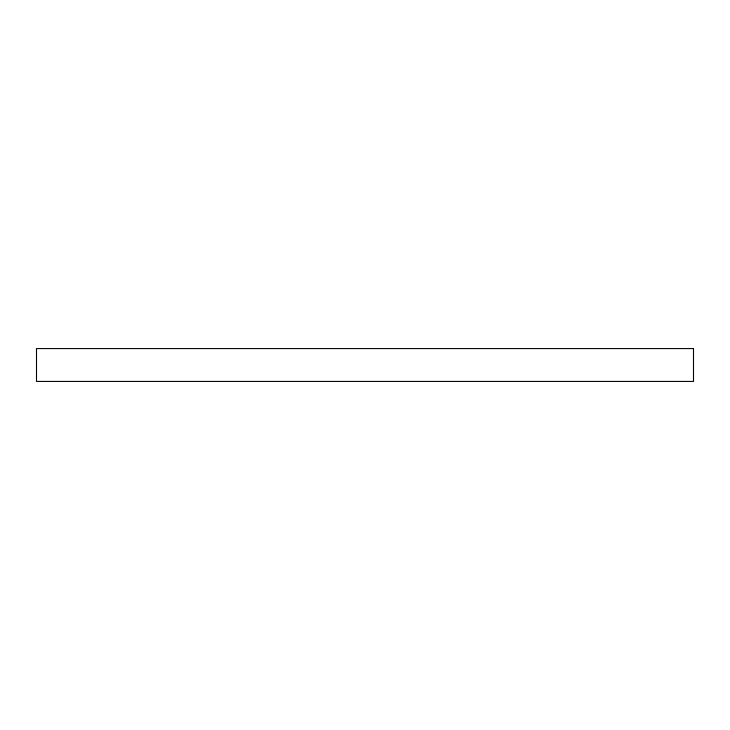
<?xml version="1.0" encoding="UTF-8"?>
<svg xmlns="http://www.w3.org/2000/svg" width="730" height="730" viewBox="0 0 730 730"><rect width="100%" height="100%" fill="white"/><g stroke="black" fill="none" stroke-linecap="round" stroke-linejoin="round"><path stroke-width="1.09" d="M693.5 348.575L36.5 348.575L36.5 381.425L693.5 381.425L693.5 348.575"/></g></svg>
